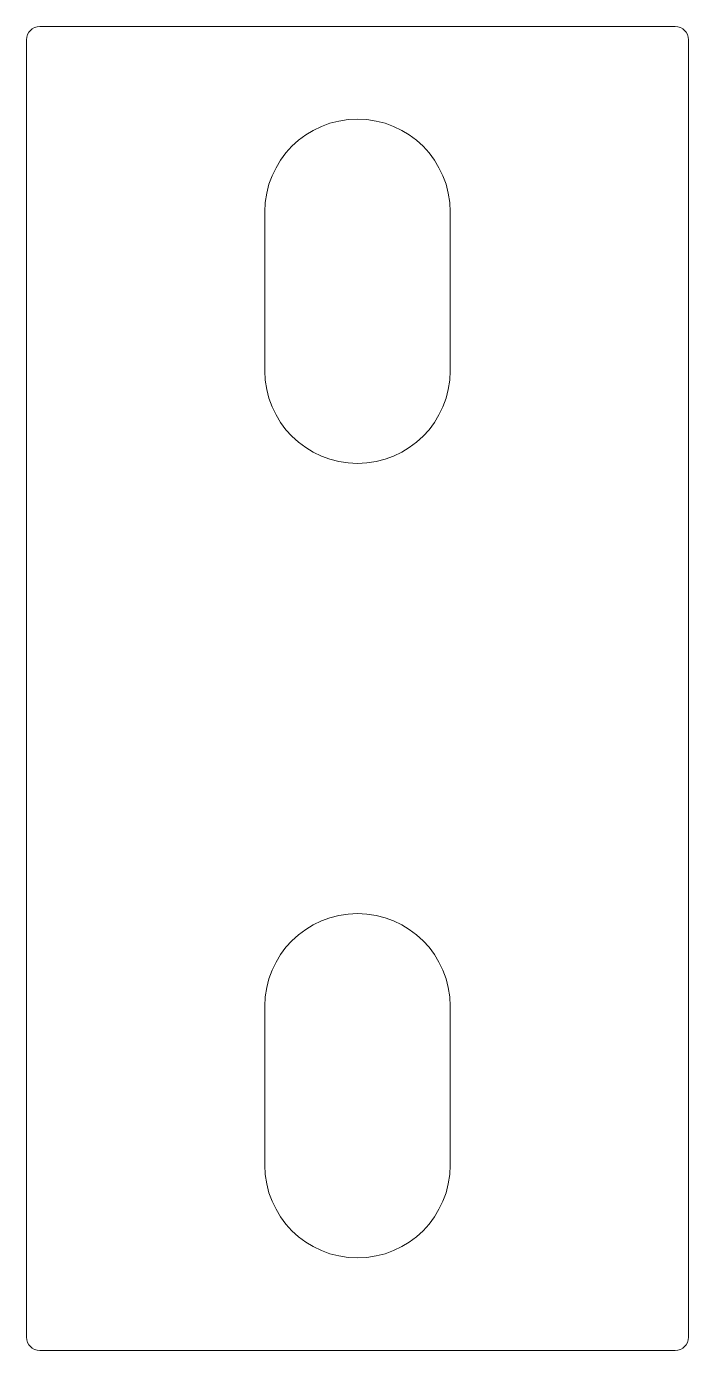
# Model space of a CAD drawing. Header units: metres. Extents: x -25 to 25, y -50 to 50.
import ezdxf

# ---------------------------------------------------------------- set-up
doc = ezdxf.new("R2010")
doc.units = ezdxf.units.M
doc.layers.add('103', color=7, linetype='Continuous')

msp = doc.modelspace()

# ---------------------------------------------------------------- linework, layer by layer
at = {"layer": '103', "color": 7, "linetype": 'Continuous', "lineweight": 18}
for p, q in [((24, 50), (-24, 50)), ((-25, 49), (-25, -49)), ((25, -49), (25, 49)), ((-7, 36), (-7, 24)), ((7, 24), (7, 36)), ((-7, -24), (-7, -36)), ((7, -36), (7, -24)), ((-24, -50), (24, -50))]:
    msp.add_line(p, q, dxfattribs=at)
for centre, radius, start, end in [((-24, 49), 1, 90, 180), ((24, 49), 1, 0, 90), ((0, 36), 7, 0, 180), ((0, 24), 7, 180, 0), ((0, -24), 7, 0, 180), ((0, -36), 7, 180, 0), ((-24, -49), 1, 180, -90), ((24, -49), 1, -90, 0)]:
    msp.add_arc(centre, radius, start, end, dxfattribs=at)

doc.saveas('drawing.dxf')
